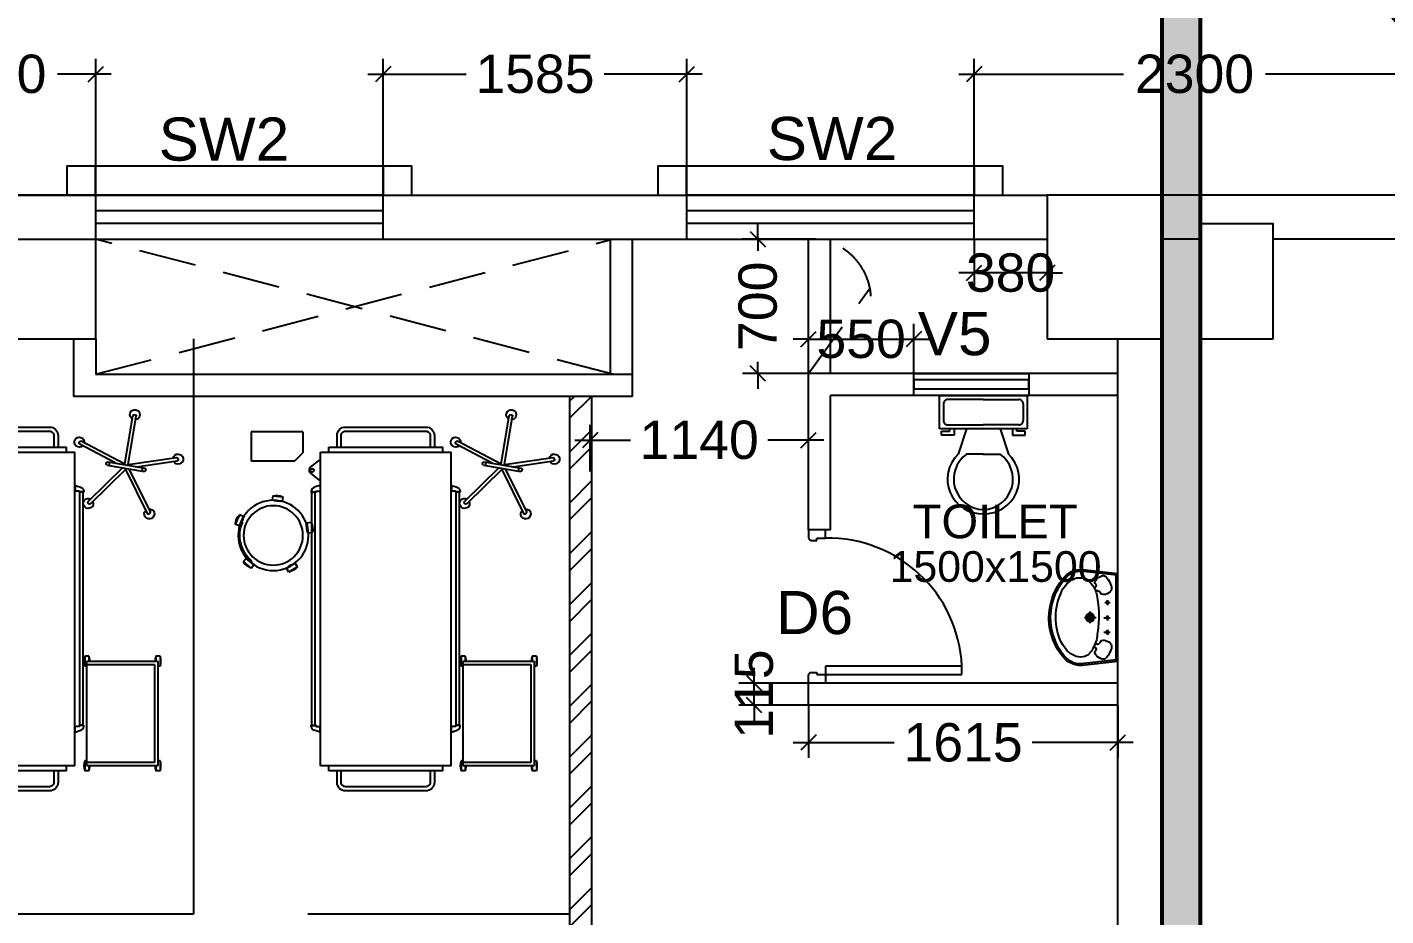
# Model space of a CAD drawing. Extents: x 7897917 to 8423973, y -6487334 to -6173396.
# Drawn here: x 7987803 to 7994892, y -6340774 to -6336140 of the extents above; entities that cross this region are included whole.
import ezdxf
from ezdxf.enums import TextEntityAlignment as Align

# ---------------------------------------------------------------- set-up
doc = ezdxf.new("R2010")
doc.units = 0
doc.header["$LTSCALE"] = 600
doc.header["$MEASUREMENT"] = 0
doc.header["$PDMODE"] = 35
doc.linetypes.add('DASHED', pattern=[0.75, 0.5, -0.25])
doc.linetypes.add('HIDDEN', pattern=[0.375, 0.25, -0.125])
doc.layers.get('0').update_dxf_attribs({"linetype": 'CONTINUOUS'})
doc.layers.get('Defpoints').update_dxf_attribs({"linetype": 'CONTINUOUS'})
for name, color, linetype in [('Beds', 33, 'CONTINUOUS'), ('chajja', 7, 'CONTINUOUS'), ('DIM', 8, 'CONTINUOUS'), ('DIM-TEXT', 8, 'CONTINUOUS'), ('DOOR', 32, 'CONTINUOUS'), ('Ele Proje.', 7, 'CONTINUOUS'), ('Exp.Joint', 104, 'CONTINUOUS'), ('Fixed Glass', 171, 'CONTINUOUS'), ('furniture', 33, 'CONTINUOUS'), ('joinery', 7, 'CONTINUOUS'), ('LA-column', 3, 'CONTINUOUS'), ('LOADING', 140, 'CONTINUOUS'), ('PARTI', 21, 'CONTINUOUS'), ('Parti Hat', 35, 'CONTINUOUS'), ('Room Dim', 1, 'CONTINUOUS'), ('TEXT', 6, 'CONTINUOUS'), ('Toi-Euip', 8, 'CONTINUOUS'), ('toi-fix', 46, 'CONTINUOUS'), ('Walls', 7, 'CONTINUOUS'), ('WIN', 151, 'CONTINUOUS'), ('Working Dim', 5, 'CONTINUOUS')]:
    doc.layers.add(name, color=color, linetype=linetype)
doc.styles.add('ari', font='arial.ttf')
doc.styles.add('ARIAL', font='arial.ttf')
doc.styles.add('RT', font='romant.shx')
doc.styles.get("Standard").update_dxf_attribs({"font": 'romans.shx'})
doc.linetypes.add('ZIGZAG', pattern='A,0.0001,-0.2,[131,ltypeshp.shx,S=0.2,R=0,X=-0.2,Y=0],-0.4,[131,ltypeshp.shx,S=0.2,R=180,X=0.2,Y=0],-0.2', length=0.8001)
doc.dimstyles.new('int. dim', dxfattribs={"dimtxt": 450, "dimasz": 80, "dimexe": 80, "dimexo": 0, "dimgap": 70, "dimtad": 0, "dimdec": 0, "dimzin": 12, "dimdsep": 46, "dimtxsty": 'ari', "dimblk": 'OBLIQUE', "dimcen": 2, "dimdle": 80, "dimclrd": 256, "dimclre": 256, "dimclrt": 6, "dimadec": 0, "dimazin": 0, "dimtfac": 1, "dimtdec": 0, "dimtix": 1, "dimtmove": 2, "dimatfit": 3, "dimfxl": 1, "dimtolj": 1, "dimtzin": 0, "dimlwd": -1, "dimlwe": -1, "dimarcsym": 0})
doc.dimstyles.new('STANDARD$0', dxfattribs={"dimscale": 0, "dimtxt": 150, "dimasz": 125, "dimexe": 0.75, "dimexo": 1, "dimgap": 25, "dimtad": 1, "dimdec": 0, "dimdsep": 46, "dimtxsty": 'Standard', "dimblk1": 'DOT', "dimblk2": 'DOT', "dimsah": 1, "dimcen": 2.5, "dimclrd": 1, "dimclre": 1, "dimclrt": 3, "dimadec": 0, "dimazin": 0, "dimtfac": 1, "dimtdec": 0, "dimtmove": 0, "dimatfit": 3, "dimldrblk": 'DOT', "dimfxl": 1, "dimtolj": 1, "dimtzin": 0, "dimarcsym": 0})
doc.dimstyles.new('TEXT', dxfattribs={"dimscale": 0, "dimtxt": 600, "dimasz": 300, "dimexe": 300, "dimexo": 30, "dimgap": 50, "dimtad": 0, "dimdec": 0, "dimzin": 0, "dimdsep": 46, "dimtxsty": 'RT', "dimblk": 'OBLIQUE', "dimcen": 0.09, "dimdle": 300, "dimclrd": 256, "dimclre": 256, "dimclrt": 170, "dimadec": 0, "dimazin": 0, "dimtfac": 1, "dimtdec": 0, "dimtofl": 0, "dimtmove": 2, "dimatfit": 3, "dimfxl": 1, "dimfrac": 2, "dimtolj": 1, "dimtzin": 0, "dimlwd": -1, "dimlwe": -1, "dimarcsym": 0})

# ---------------------------------------------------------------- blocks, each defined once
blk = doc.blocks.new('1000')
at = {"layer": 'DOOR'}
for p, q in [((0, -100), (0, 0)), ((0, 0), (49.7, 0)), ((49.7, 0), (49.7, -2.2)), ((63.2, -49.5), (49.7, -49.5)), ((49.7, -49.5), (49.7, -100)), ((63.2, -13.5), (61, -13.5)), ((63.2, -13.5), (63.2, -49.5)), ((836.8, -13.5), (836.8, -49.5)), ((836.8, -13.5), (839, -13.5)), ((836.8, -49.5), (850.3, -49.5)), ((850.3, 0), (850.3, -2.2)), ((900, 0), (850.3, 0)), ((850.3, -49.5), (850.3, -100)), ((900, -100), (900, 0)), ((49.7, -100), (0, -100)), ((49.7, -100), (49.7, -900.6)), ((100.2, -100), (49.7, -100)), ((100.2, -900.6), (100.2, -100)), ((850.3, -100), (900, -100)), ((49.7, -900.6), (100.2, -900.6))]:
    blk.add_line(p, q, dxfattribs=at)
for centre, major_axis, start_param, end_param in [((49.7, -13.5), (-7.95, 7.95), 3.926991, 5.497787), ((850.3, -13.5), (7.95, 7.95), 0.785398, 2.356194)]:
    blk.add_ellipse(centre, major_axis=major_axis, ratio=1, start_param=start_param, end_param=end_param, dxfattribs=at)
at = {"layer": 'DOOR', "color": 145}
blk.add_ellipse((64.3, -115.3), major_axis=(-519.7, 589.8), ratio=1, start_param=2.464943, end_param=4.009476, dxfattribs=at)
blk = doc.blocks.new('A$C70ED7303')
at = {"layer": 'toi-fix', "color": 8}
for p, q in [((0, 0), (229, 0)), ((229, 0), (229, -174.4)), ((-229, 0), (0, 0)), ((-229, -174.4), (-229, 0)), ((-207.2, -43.6), (-207.2, -130.8)), ((0, -21.8), (-185.4, -21.8)), ((0, -21.8), (185.4, -21.8)), ((207.2, -43.6), (207.2, -130.8)), ((229, -174.4), (-229, -174.4)), ((-218.1, -207.2), (-218.1, -185.4)), ((-218.1, -185.4), (-174.4, -185.4)), ((-152.6, -207.2), (-218.1, -207.2)), ((-185.4, -152.6), (0, -152.6)), ((-174.4, -185.4), (-174.4, -174.4)), ((-152.6, -174.4), (-152.6, -207.2)), ((-87.2, -174.4), (-130.8, -305.3)), ((185.4, -152.6), (0, -152.6)), ((87.2, -174.4), (130.8, -305.3)), ((152.6, -174.4), (152.6, -207.2)), ((152.6, -207.2), (218.1, -207.2)), ((174.4, -185.4), (174.4, -174.4)), ((218.1, -185.4), (174.4, -185.4)), ((218.1, -207.2), (218.1, -185.4)), ((0, -305.3), (-87.2, -305.3)), ((0, -305.3), (87.2, -305.3))]:
    blk.add_line(p, q, dxfattribs=at)
for centre, major_axis, start_param, end_param in [((-188.1, -40.9), (13.6, -13.6), 2.214297, 4.068888), ((188.1, -40.9), (13.6, -13.6), 0.643501, 2.498091), ((-188.1, -133.6), (-13.6, -13.6), 5.35589, 7.21048), ((188.1, -133.6), (-13.6, -13.6), 0.643501, 2.498091), ((-6.6, -436.2), (-127.6, -127.6), 4.686239, 7.105146), ((4.7, -435.5), (-112.7, -112.7), 4.541602, 7.039318), ((6.6, -436.2), (55.8, -171.6), -0.351019, 2.067888), ((-4.7, -435.5), (-112.7, -112.7), 0.814663, 3.31238)]:
    blk.add_ellipse(centre, major_axis=major_axis, ratio=1, start_param=start_param, end_param=end_param, dxfattribs=at)
blk = doc.blocks.new('_Oblique')
at = {"color": 0, "linetype": 'ByBlock', "lineweight": -2}
blk.add_line((-0.5, -0.5), (0.5, 0.5), dxfattribs=at)
blk = doc.blocks.new('*D246')
at = {"layer": 'Defpoints', "color": 0, "transparency": 16777216}
for p in [(7993724, -6333844.6), (7963864, -6337015.4, 11183.3), (7993724, -6337015.4)]:
    blk.add_point(p, dxfattribs=at)
at = {"layer": 'DIM', "color": 8, "transparency": 16777216}
for p, q in [((7963864, -6337015.4), (7963864, -6333544.6)), ((7993724, -6337015.4), (7993724, -6333544.6)), ((7963564, -6333844.6), (7977094.8, -6333844.6)), ((7994024, -6333844.6), (7980493.2, -6333844.6))]:
    blk.add_line(p, q, dxfattribs=at)
at = {"layer": 'DIM', "color": 8, "transparency": 16777216, "xscale": 300, "yscale": 300, "zscale": 300, "rotation": 180}
blk.add_blockref('_Oblique', (7963864, -6333844.6), dxfattribs=at)
at = {"layer": 'DIM', "color": 8, "transparency": 16777216, "xscale": 300, "yscale": 300, "zscale": 300}
blk.add_blockref('_Oblique', (7993724, -6333844.6), dxfattribs=at)
at = {"layer": 'DIM', "color": 7, "transparency": 16777216, "insert": (7978794, -6333844.6), "char_height": 750, "attachment_point": 5, "style": 'ari'}
blk.add_mtext('\\A1;29.86m', dxfattribs=at)
blk = doc.blocks.new('*D247')
at = {"layer": 'Defpoints', "color": 0, "transparency": 16777216}
for p in [(8038813.9, -6332733.4), (7918773.9, -6337015.4, 5.1), (8038813.9, -6337015.4, -42.2)]:
    blk.add_point(p, dxfattribs=at)
at = {"layer": 'DIM', "color": 8, "transparency": 16777216}
for p, q in [((7918773.9, -6337015.4), (7918773.9, -6332433.4)), ((8038813.9, -6337015.4), (8038813.9, -6332433.4)), ((7918473.9, -6332733.4), (7976845, -6332733.4)), ((8039113.9, -6332733.4), (7980742.8, -6332733.4))]:
    blk.add_line(p, q, dxfattribs=at)
at = {"layer": 'DIM', "color": 8, "transparency": 16777216, "xscale": 300, "yscale": 300, "zscale": 300, "rotation": 180}
blk.add_blockref('_Oblique', (7918773.9, -6332733.4), dxfattribs=at)
at = {"layer": 'DIM', "color": 8, "transparency": 16777216, "xscale": 300, "yscale": 300, "zscale": 300}
blk.add_blockref('_Oblique', (8038813.9, -6332733.4), dxfattribs=at)
at = {"layer": 'DIM', "color": 7, "transparency": 16777216, "insert": (7978793.9, -6332733.4), "char_height": 750, "attachment_point": 5, "style": 'ari'}
blk.add_mtext('\\A1;120.04m', dxfattribs=at)
blk = doc.blocks.new('*D266')
at = {"layer": 'Defpoints', "color": 0, "transparency": 16777216}
for p in [(7997754, -6335903), (7993924, -6337015.4), (7997754, -6337015.4, -7.6)]:
    blk.add_point(p, dxfattribs=at)
at = {"layer": 'DIM', "color": 8, "transparency": 16777216}
for p, q in [((7993924, -6337015.4), (7993924, -6335603)), ((7997754, -6337015.4), (7997754, -6335603)), ((7993624, -6335903), (7994904.6, -6335903)), ((7998054, -6335903), (7996773.5, -6335903))]:
    blk.add_line(p, q, dxfattribs=at)
at = {"layer": 'DIM', "color": 8, "transparency": 16777216, "xscale": 300, "yscale": 300, "zscale": 300, "rotation": 180}
blk.add_blockref('_Oblique', (7993924, -6335903), dxfattribs=at)
at = {"layer": 'DIM', "color": 8, "transparency": 16777216, "xscale": 300, "yscale": 300, "zscale": 300}
blk.add_blockref('_Oblique', (7997754, -6335903), dxfattribs=at)
at = {"layer": 'DIM', "color": 7, "transparency": 16777216, "insert": (7995839, -6335903), "char_height": 500, "attachment_point": 5, "style": 'ari'}
blk.add_mtext('\\A1;3.83m', dxfattribs=at)
blk = doc.blocks.new('*D342')
at = {"layer": 'Defpoints', "color": 0, "transparency": 16777216}
for p in [(7992743.8, -6336384.5), (7992743.8, -6337015.5, 11239.7), (7995043.4, -6337015.4, 42.5)]:
    blk.add_point(p, dxfattribs=at)
at = {"layer": 'Working Dim', "transparency": 16777216}
for p, q in [((7992743.8, -6337015.5), (7992743.8, -6336304.5)), ((7995043.4, -6337015.4), (7995043.4, -6336304.5)), ((7992663.8, -6336384.5), (7993523.6, -6336384.5)), ((7995123.4, -6336384.5), (7994263.6, -6336384.5))]:
    blk.add_line(p, q, dxfattribs=at)
at = {"layer": 'Working Dim', "transparency": 16777216, "xscale": 80, "yscale": 80, "zscale": 80, "rotation": 180}
blk.add_blockref('_Oblique', (7992743.8, -6336384.5), dxfattribs=at)
at = {"layer": 'Working Dim', "transparency": 16777216, "xscale": 80, "yscale": 80, "zscale": 80}
blk.add_blockref('_Oblique', (7995043.4, -6336384.5), dxfattribs=at)
at = {"layer": 'Working Dim', "color": 6, "transparency": 16777216, "insert": (7993893.6, -6336384.5), "char_height": 200, "attachment_point": 5, "style": 'ari'}
blk.add_mtext('\\A1;2300', dxfattribs=at)
blk = doc.blocks.new('*D343')
at = {"layer": 'Defpoints', "color": 0, "transparency": 16777216}
for p in [(7991244.8, -6336384.5), (7989660, -6337015.4, 11220.5), (7991244.8, -6337015.2)]:
    blk.add_point(p, dxfattribs=at)
at = {"layer": 'Working Dim', "transparency": 16777216}
for p, q in [((7989660, -6337015.4), (7989660, -6336304.5)), ((7991244.8, -6337015.2), (7991244.8, -6336304.5)), ((7989580, -6336384.5), (7990092.4, -6336384.5)), ((7991324.8, -6336384.5), (7990812.4, -6336384.5))]:
    blk.add_line(p, q, dxfattribs=at)
at = {"layer": 'Working Dim', "transparency": 16777216, "xscale": 80, "yscale": 80, "zscale": 80, "rotation": 180}
blk.add_blockref('_Oblique', (7989660, -6336384.5), dxfattribs=at)
at = {"layer": 'Working Dim', "transparency": 16777216, "xscale": 80, "yscale": 80, "zscale": 80}
blk.add_blockref('_Oblique', (7991244.8, -6336384.5), dxfattribs=at)
at = {"layer": 'Working Dim', "color": 6, "transparency": 16777216, "insert": (7990452.4, -6336384.5), "char_height": 200, "attachment_point": 5, "style": 'ari'}
blk.add_mtext('\\A1;1585', dxfattribs=at)
blk = doc.blocks.new('*D344')
at = {"layer": 'Defpoints', "color": 0, "transparency": 16777216}
for p in [(7987179.9, -6336384.5), (7987179.9, -6337015.5, 22417.8), (7988160, -6337015.2, 11220.5)]:
    blk.add_point(p, dxfattribs=at)
at = {"layer": 'Working Dim', "transparency": 16777216}
for p, q in [((7987179.9, -6337015.5), (7987179.9, -6336304.5)), ((7988160, -6337015.2), (7988160, -6336304.5)), ((7987099.9, -6336384.5), (7987379.4, -6336384.5)), ((7988240, -6336384.5), (7987960.6, -6336384.5))]:
    blk.add_line(p, q, dxfattribs=at)
at = {"layer": 'Working Dim', "transparency": 16777216, "xscale": 80, "yscale": 80, "zscale": 80, "rotation": 180}
blk.add_blockref('_Oblique', (7987179.9, -6336384.5), dxfattribs=at)
at = {"layer": 'Working Dim', "transparency": 16777216, "xscale": 80, "yscale": 80, "zscale": 80}
blk.add_blockref('_Oblique', (7988160, -6336384.5), dxfattribs=at)
at = {"layer": 'Working Dim', "color": 6, "transparency": 16777216, "insert": (7987670, -6336384.5), "char_height": 200, "attachment_point": 5, "style": 'ari'}
blk.add_mtext('\\A1;980', dxfattribs=at)
blk = doc.blocks.new('*D375')
at = {"layer": 'Defpoints', "color": 0, "transparency": 16777216}
for p in [(7992743.8, -6337245.5, 11239.7), (7993124, -6337245.4, 11225.5), (7992743.8, -6337421)]:
    blk.add_point(p, dxfattribs=at)
at = {"layer": 'Working Dim', "transparency": 16777216}
for p, q in [((7992743.8, -6337245.5), (7992743.8, -6337501)), ((7993124, -6337245.4), (7993124, -6337501)), ((7992743.8, -6337421), (7992663.8, -6337421)), ((7993124, -6337421), (7992743.8, -6337421)), ((7993124, -6337421), (7993204, -6337421))]:
    blk.add_line(p, q, dxfattribs=at)
at = {"layer": 'Working Dim', "transparency": 16777216, "xscale": 80, "yscale": 80, "zscale": 80}
blk.add_blockref('_Oblique', (7992743.8, -6337421), dxfattribs=at)
at = {"layer": 'Working Dim', "transparency": 16777216, "xscale": 80, "yscale": 80, "zscale": 80, "rotation": 180}
blk.add_blockref('_Oblique', (7993124, -6337421), dxfattribs=at)
at = {"layer": 'Working Dim', "color": 6, "transparency": 16777216, "insert": (7992933.9, -6337421), "char_height": 200, "attachment_point": 5, "style": 'ari'}
blk.add_mtext('\\A1;380', dxfattribs=at)
blk = doc.blocks.new('*D642')
at = {"layer": 'Defpoints', "color": 0, "transparency": 16777216}
for p in [(7990739.4, -6338293), (7990739.4, -6338457.2, 22.6), (7991879, -6338458.8, 706)]:
    blk.add_point(p, dxfattribs=at)
at = {"layer": 'Working Dim', "transparency": 16777216}
for p, q in [((7990739.4, -6338457.2), (7990739.4, -6338213)), ((7991879, -6338458.8), (7991879, -6338213)), ((7990659.4, -6338293), (7990950.3, -6338293)), ((7991959, -6338293), (7991668.1, -6338293))]:
    blk.add_line(p, q, dxfattribs=at)
at = {"layer": 'Working Dim', "transparency": 16777216, "xscale": 80, "yscale": 80, "zscale": 80, "rotation": 180}
blk.add_blockref('_Oblique', (7990739.4, -6338293), dxfattribs=at)
at = {"layer": 'Working Dim', "transparency": 16777216, "xscale": 80, "yscale": 80, "zscale": 80}
blk.add_blockref('_Oblique', (7991879, -6338293), dxfattribs=at)
at = {"layer": 'Working Dim', "color": 6, "transparency": 16777216, "insert": (7991309.2, -6338293), "char_height": 200, "attachment_point": 5, "style": 'ari'}
blk.add_mtext('\\A1;1140', dxfattribs=at)
blk = doc.blocks.new('*D1229')
at = {"layer": 'Defpoints', "color": 0, "transparency": 16777216}
for p in [(7991879, -6339675.5), (7993493.7, -6339675.5), (7991879, -6339870.7)]:
    blk.add_point(p, dxfattribs=at)
at = {"layer": 'Working Dim', "transparency": 16777216}
for p, q in [((7991879, -6339675.5), (7991879, -6339950.7)), ((7993493.7, -6339675.5), (7993493.7, -6339950.7)), ((7991799, -6339870.7), (7992326.4, -6339870.7)), ((7993573.7, -6339870.7), (7993046.3, -6339870.7))]:
    blk.add_line(p, q, dxfattribs=at)
at = {"layer": 'Working Dim', "transparency": 16777216, "xscale": 80, "yscale": 80, "zscale": 80, "rotation": 180}
blk.add_blockref('_Oblique', (7991879, -6339870.7), dxfattribs=at)
at = {"layer": 'Working Dim', "transparency": 16777216, "xscale": 80, "yscale": 80, "zscale": 80}
blk.add_blockref('_Oblique', (7993493.7, -6339870.7), dxfattribs=at)
at = {"layer": 'Working Dim', "color": 6, "transparency": 16777216, "insert": (7992686.3, -6339870.7), "char_height": 200, "attachment_point": 5, "style": 'ari'}
blk.add_mtext('\\A1;1615', dxfattribs=at)
blk = doc.blocks.new('*D1230')
at = {"layer": 'Defpoints', "color": 0, "transparency": 16777216}
for p in [(7991595.1, -6339560.5), (7991879, -6339560.5), (7991879, -6339675.5)]:
    blk.add_point(p, dxfattribs=at)
at = {"layer": 'Working Dim', "transparency": 16777216}
for p, q in [((7991595.1, -6339560.5), (7991595.1, -6339480.5)), ((7991879, -6339560.5), (7991515.1, -6339560.5)), ((7991595.1, -6339675.5), (7991595.1, -6339560.5)), ((7991879, -6339675.5), (7991515.1, -6339675.5)), ((7991595.1, -6339675.5), (7991595.1, -6339755.5))]:
    blk.add_line(p, q, dxfattribs=at)
at = {"layer": 'Working Dim', "transparency": 16777216, "xscale": 80, "yscale": 80, "zscale": 80}
for p, rotation in [((7991595.1, -6339560.5), 270), ((7991595.1, -6339675.5), 90)]:
    blk.add_blockref('_Oblique', p, dxfattribs=dict(at, rotation=rotation))
at = {"layer": 'Working Dim', "color": 6, "transparency": 16777216, "insert": (7991595.1, -6339618), "char_height": 200, "attachment_point": 5, "rotation": 90, "style": 'ari'}
blk.add_mtext('\\A1;115', dxfattribs=at)
blk = doc.blocks.new('*D1231')
at = {"layer": 'Defpoints', "color": 0, "transparency": 16777216}
for p in [(7991615.3, -6337245.4), (7991879, -6337245.4), (7991879, -6337945.4)]:
    blk.add_point(p, dxfattribs=at)
at = {"layer": 'Working Dim', "transparency": 16777216}
for p, q in [((7991615.3, -6337245.4), (7991615.3, -6337165.4)), ((7991879, -6337245.4), (7991535.3, -6337245.4)), ((7991615.3, -6337245.4), (7991615.3, -6337305.6)), ((7991615.3, -6337945.4), (7991615.3, -6337885.2)), ((7991879, -6337945.4), (7991535.3, -6337945.4)), ((7991615.3, -6337945.4), (7991615.3, -6338025.4))]:
    blk.add_line(p, q, dxfattribs=at)
at = {"layer": 'Working Dim', "transparency": 16777216, "xscale": 80, "yscale": 80, "zscale": 80}
for p, rotation in [((7991615.3, -6337245.4), 270), ((7991615.3, -6337945.4), 90)]:
    blk.add_blockref('_Oblique', p, dxfattribs=dict(at, rotation=rotation))
at = {"layer": 'Working Dim', "color": 6, "transparency": 16777216, "insert": (7991615.3, -6337595.4), "char_height": 200, "attachment_point": 5, "rotation": 90, "style": 'ari'}
blk.add_mtext('\\A1;700', dxfattribs=at)
blk = doc.blocks.new('*D1232')
at = {"layer": 'Defpoints', "color": 0, "transparency": 16777216}
for p in [(7992429, -6337766.6), (7991879, -6337945.4), (7992429, -6337945.4)]:
    blk.add_point(p, dxfattribs=at)
at = {"layer": 'Working Dim', "transparency": 16777216}
for p, q in [((7991879, -6337945.4), (7991879, -6337686.6)), ((7992429, -6337945.4), (7992429, -6337686.6)), ((7991879, -6337766.6), (7991799, -6337766.6)), ((7991879, -6337766.6), (7992429, -6337766.6)), ((7992429, -6337766.6), (7992509, -6337766.6))]:
    blk.add_line(p, q, dxfattribs=at)
at = {"layer": 'Working Dim', "transparency": 16777216, "xscale": 80, "yscale": 80, "zscale": 80}
blk.add_blockref('_Oblique', (7991879, -6337766.6), dxfattribs=at)
at = {"layer": 'Working Dim', "transparency": 16777216, "xscale": 80, "yscale": 80, "zscale": 80, "rotation": 180}
blk.add_blockref('_Oblique', (7992429, -6337766.6), dxfattribs=at)
at = {"layer": 'Working Dim', "color": 6, "transparency": 16777216, "insert": (7992154, -6337766.6), "char_height": 200, "attachment_point": 5, "style": 'ari'}
blk.add_mtext('\\A1;550', dxfattribs=at)
blk = doc.blocks.new('*D1457')
at = {"layer": 'Defpoints', "color": 0, "linetype": 'Continuous', "transparency": 16777216}
for p in [(7993723.4, -6335351.1), (7963863.5, -6337015.5, -8.9), (7993723.4, -6337015.4, -8.9)]:
    blk.add_point(p, dxfattribs=at)
at = {"layer": 'DIM-TEXT', "transparency": 16777216}
for p, q in [((7963863.5, -6337015.5), (7963863.5, -6335051.1)), ((7993723.4, -6337015.4), (7993723.4, -6335051.1)), ((7963563.5, -6335351.1), (7966103.2, -6335351.1)), ((7994023.4, -6335351.1), (7991483.7, -6335351.1))]:
    blk.add_line(p, q, dxfattribs=at)
at = {"layer": 'DIM-TEXT', "linetype": 'Continuous', "transparency": 16777216, "xscale": 300, "yscale": 300, "zscale": 300, "rotation": 180}
blk.add_blockref('_Oblique', (7963863.5, -6335351.1), dxfattribs=at)
at = {"layer": 'DIM-TEXT', "linetype": 'Continuous', "transparency": 16777216, "xscale": 300, "yscale": 300, "zscale": 300}
blk.add_blockref('_Oblique', (7993723.4, -6335351.1), dxfattribs=at)
at = {"layer": 'DIM-TEXT', "color": 170, "linetype": 'Continuous', "transparency": 16777216, "insert": (7978793.5, -6335351.1), "char_height": 750, "attachment_point": 5, "style": 'ari'}
blk.add_mtext('\\A1;{\\H1.067x;POST O.P. - E.N.T. & OPTHAL. WARD ( 20 Beds )}', dxfattribs=at)
blk = doc.blocks.new('HF12177-P')
for p, q in [((-0.0196, -0.007), (-0.1885, 0.2255)), ((0, 0), (-0.1724, 0.2372)), ((0, 0), (0.1724, 0.2372)), ((0.0196, -0.007), (0.1885, 0.2255)), ((-0.0631, -0.027), (-0.2951, -0.1024)), ((-0.01, -0.0308), (-0.2889, -0.1214)), ((-0.12, -0.015), (-0.12, -0.019)), ((-0.112, -0.007), (0.112, -0.007)), ((-0.112, -0.027), (0.112, -0.027)), ((-0.1, -0.007), (-0.1, -0.027)), ((-0.01, -0.0308), (-0.01, -0.324)), ((0.01, -0.0308), (0.01, -0.324)), ((0.01, -0.0308), (0.2889, -0.1214)), ((0.0631, -0.027), (0.2951, -0.1024)), ((0.1, -0.007), (0.1, -0.027)), ((0.12, -0.015), (0.12, -0.019))]:
    blk.add_line(p, q)
for centre, radius, start, end in [((-0.1852, 0.2378), 0.03, 325.47122, 286.52878), ((0.1852, 0.2378), 0.03, 253.47122, 214.52878), ((-0.1821, 0.2302), 0.008, 126.37327, 216), ((0, -0.017), 0.315, 125.62673, 126.37327), ((-0.1788, 0.2325), 0.008, 36, 125.62673), ((0.1788, 0.2325), 0.008, 54.37327, 144), ((0, -0.017), 0.315, 53.62673, 54.37327), ((0.1821, 0.2302), 0.008, 324, 53.62673), ((-0.112, -0.015), 0.008, 90, 180), ((-0.112, -0.019), 0.008, 180, 270), ((0.112, -0.015), 0.008, 0, 90), ((0.112, -0.019), 0.008, 270, 0), ((-0.2996, -0.1144), 0.03, 37.47122, 358.52878), ((-0.2926, -0.11), 0.008, 108, 197.62673), ((0, -0.017), 0.315, 197.62673, 198.37327), ((-0.2914, -0.1138), 0.008, 198.37327, 288), ((0.2996, -0.1144), 0.03, 181.47122, 142.52878), ((0.2914, -0.1138), 0.008, 252, 341.62673), ((0.2926, -0.11), 0.008, 342.37327, 72), ((0, -0.017), 0.315, 341.62673, 342.37327), ((0, -0.332), 0.03, 109.47122, 70.52878), ((-0.002, -0.324), 0.008, 180, 269.62673), ((0.002, -0.324), 0.008, 270.37327, 0), ((0, -0.017), 0.315, 269.62673, 270.37327)]:
    blk.add_arc(centre, radius, start, end)
blk = doc.blocks.new('HF10037A-P')
for p, q in [((-0.0301, 0.4129), (-0.0301, 0.3879)), ((0.0299, 0.4129), (-0.0301, 0.4129)), ((0.0299, 0.4129), (0.0299, 0.3879)), ((0.0299, 0.3879), (-0.0301, 0.3879)), ((-0.2161, 0.2789), (-0.2303, 0.2206)), ((-0.2161, 0.2789), (-0.1918, 0.273)), ((-0.1918, 0.273), (-0.206, 0.2147)), ((0.1911, 0.2695), (0.2149, 0.2771)), ((0.1911, 0.2695), (0.2094, 0.2124)), ((0.2149, 0.2771), (0.2332, 0.22)), ((-0.2303, 0.2206), (-0.206, 0.2147)), ((0.1909, 0.2372), (0.2004, 0.2402)), ((0.2094, 0.2124), (0.2332, 0.22)), ((-0.1637, 0.0065), (-0.1487, 0.0264)), ((-0.1637, 0.0065), (-0.1157, -0.0296)), ((-0.1487, 0.0264), (-0.1007, -0.0096)), ((0.0965, -0.0108), (0.1459, 0.0231)), ((0.1106, -0.0314), (0.1601, 0.0025)), ((0.1107, 0.0109), (0.1162, 0.0026)), ((0.1601, 0.0025), (0.1459, 0.0231)), ((-0.1157, -0.0296), (-0.1007, -0.0096)), ((0.1106, -0.0314), (0.0965, -0.0108))]:
    blk.add_line(p, q)
for radius in [0.21, 0.1775]:
    blk.add_circle((0, 0.1775), radius)
for centre, radius, start, end in [((-0.0001, 0.3254), 0.0925, 71.07536, 108.92464), ((-0.0001, 0.4754), 0.0925, 251.07536, 288.92464), ((-0.1382, 0.229), 0.0925, 147.34193, 185.19122), ((-0.2839, 0.2646), 0.0925, 327.34193, 5.19122), ((0.2836, 0.2676), 0.0925, 178.84116, 216.69044), ((0.1407, 0.2219), 0.0925, 358.84116, 36.69044), ((0, 0.1775), 0.2, 303.60368, 17.3657), ((-0.0871, 0.0584), 0.0925, 214.18748, 252.03677), ((-0.1772, -0.0615), 0.0925, 34.18748, 72.03677), ((0.1707, -0.066), 0.0925, 105.51211, 143.3614), ((0.0859, 0.0577), 0.0925, 285.51211, 323.3614)]:
    blk.add_arc(centre, radius, start, end)
blk = doc.blocks.new('ME17678-P')
at = {"layer": 'furniture', "color": 21}
for p, q in [((-0.05, 0.175), (0.26, 0.175)), ((-0.05, 0.175), (-0.05, 0.05)), ((0.26, 0.175), (0.26, 0)), ((0, 0), (-0.05, 0.05)), ((0, 0), (0.26, 0))]:
    blk.add_line(p, q, dxfattribs=at)
blk = doc.blocks.new('A$C6969112B')
at = {"layer": 'furniture', "color": 8}
for p, q in [((521.2, 1792.5), (1116.3, 1792.5)), ((521.2, 1766.3), (521.2, 1792.5)), ((1116.3, 1766.3), (1116.3, 1792.5)), ((428.3, 1689), (477.6, 1728.6)), ((477.6, 1766.3), (1159.9, 1766.3)), ((477.6, 130.9), (477.6, 1766.3)), ((1159.9, 130.9), (1159.9, 1766.3)), ((428.3, 1654.1), (477.6, 1614.5)), ((476, 1595), (476, 1560.9)), ((1161.6, 1595), (1161.6, 1560.9)), ((432.3, 1559.1), (432.3, 1556.9)), ((433.9, 342.6), (433.9, 1556.9)), ((451.4, 342.6), (451.4, 1556.9)), ((453, 1559.1), (453, 1556.9)), ((1184.5, 1559.1), (1184.5, 1556.9)), ((1186.1, 342.6), (1186.1, 1556.9)), ((1203.6, 342.6), (1203.6, 1556.9)), ((1205.2, 1559.1), (1205.2, 1556.9)), ((1234.1, 702.5), (1212.3, 702.5)), ((1212.3, 702.5), (1212.3, 650.2)), ((1223.2, 650.2), (1212.3, 650.2)), ((1223.2, 130.9), (1223.2, 676.4)), ((1223.2, 676.4), (1594.1, 676.4)), ((1223.2, 658.9), (1576.7, 658.9)), ((1234.1, 702.5), (1234.1, 676.4)), ((1576.7, 658.9), (1576.7, 148.4)), ((1605, 702.5), (1583.2, 702.5)), ((1583.2, 702.5), (1583.2, 676.4)), ((1594.1, 676.4), (1594.1, 130.9)), ((1605, 650.2), (1594.1, 650.2)), ((1605, 702.5), (1605, 650.2)), ((432.3, 340.4), (432.3, 342.6)), ((453, 340.4), (453, 342.6)), ((476, 304.5), (476, 338.6)), ((1161.6, 304.5), (1161.6, 338.6)), ((1184.5, 340.4), (1184.5, 342.6)), ((1205.2, 340.4), (1205.2, 342.6)), ((1223.2, 157.1), (1212.3, 157.1)), ((1212.3, 157.1), (1212.3, 104.7)), ((1576.7, 148.4), (1223.2, 148.4)), ((1605, 157.1), (1594.1, 157.1)), ((1605, 157.1), (1605, 104.7)), ((1159.9, 130.9), (477.6, 130.9)), ((521.2, 104.7), (521.2, 130.9)), ((1116.3, 104.7), (521.2, 104.7)), ((1116.3, 104.7), (1116.3, 130.9)), ((1234.1, 104.7), (1212.3, 104.7)), ((1594.1, 130.9), (1223.2, 130.9)), ((1234.1, 130.9), (1234.1, 104.7)), ((1583.2, 130.9), (1583.2, 104.7)), ((1605, 104.7), (1583.2, 104.7))]:
    blk.add_line(p, q, dxfattribs=at)
for points in [[(564.9, 1792.5), (564.9, 1853.6, -0.414214), (608.5, 1897.3), (1029, 1897.3, -0.414214), (1072.7, 1853.6), (1072.7, 1792.5)], [(586.7, 1792.5), (586.7, 1853.6, -0.414214), (608.5, 1875.4), (1029, 1875.4, -0.414214), (1050.8, 1853.6), (1050.8, 1792.5)], [(476, 1592.7), (451.4, 1585, 0.318781), (430, 1563.1), (430, 1559.1), (455.4, 1559.1), (455.4, 1563.1), (476, 1563.1)], [(1161.6, 1592.7), (1186.1, 1585, -0.318781), (1207.6, 1563.1), (1207.6, 1559.1), (1182.1, 1559.1), (1182.1, 1563.1), (1161.6, 1563.1)], [(476, 306.8), (451.4, 314.4, -0.318781), (430, 336.4), (430, 340.4), (455.4, 340.4), (455.4, 336.4), (476, 336.4)], [(1161.6, 306.8), (1186.1, 314.4, 0.318781), (1207.6, 336.4), (1207.6, 340.4), (1182.1, 340.4), (1182.1, 336.4), (1161.6, 336.4)], [(1072.7, 104.7), (1072.7, 43.6, -0.414214), (1029, 0), (608.5, 0, -0.414214), (564.9, 43.6), (564.9, 104.7)], [(1050.8, 104.7), (1050.8, 43.6, -0.414214), (1029, 21.8), (608.5, 21.8, -0.414214), (586.7, 43.6), (586.7, 104.7)]]:
    blk.add_lwpolyline(points, format="xyb", dxfattribs=at)
for points in [[(476, 1595), (477.6, 1595)], [(476, 1560.9), (477.6, 1560.9)], [(1161.6, 1595), (1159.9, 1595)], [(1161.6, 1560.9), (1159.9, 1560.9)], [(432.3, 1556.9), (453, 1556.9)], [(1205.2, 1556.9), (1184.5, 1556.9)], [(432.3, 342.6), (453, 342.6)], [(476, 338.6), (477.6, 338.6)], [(476, 304.5), (477.6, 304.5)], [(1161.6, 338.6), (1159.9, 338.6)], [(1161.6, 304.5), (1159.9, 304.5)], [(1205.2, 342.6), (1184.5, 342.6)]]:
    blk.add_lwpolyline(points, dxfattribs=at)
blk.add_circle((435.1, 1671.6), 9.27, dxfattribs=at)
for centre, radius, start, end in [((440.7, 1671.6), 21.4, 125.42703, 234.57297), ((1288.7, 676.4), 80.7, 161.07536, 198.92464), ((1157.8, 676.4), 80.7, 0, 18.92464), ((1659.6, 676.4), 80.7, 161.07536, 180), ((1528.7, 676.4), 80.7, 341.07536, 18.92464), ((1288.7, 130.9), 80.7, 161.07536, 198.92464), ((1528.7, 130.9), 80.7, 341.07536, 18.92464), ((1157.8, 130.9), 80.7, 341.07536, 0), ((1659.6, 130.9), 80.7, 180, 198.92464)]:
    blk.add_arc(centre, radius, start, end, dxfattribs=at)
at = {"layer": 'LOADING', "color": 8, "yscale": 872.7299101983663, "zscale": 872.7299101979671}
for name, p, xscale, rotation in [('HF12177-P', (1424.7, 1676), -872.7299101979006, 170.2976301882088), ('HF10037A-P', (215.1, 1178), -872.7299102004868, 353.6512974186875)]:
    blk.add_blockref(name, p, dxfattribs=dict(at, xscale=xscale, rotation=rotation))
at = {"layer": 'LOADING', "color": 8, "xscale": -872.7299101983663, "yscale": 872.7299101983663, "zscale": 872.7299101979671}
blk.add_blockref('ME17678-P', (343.2, 1718.8), dxfattribs=at)
blk = doc.blocks.new('A$C1E9F72C1')
at = {"layer": 'Toi-Euip', "color": 8}
for p, q in [((-228.2, 0), (-249, -186.3)), ((-228.2, 0), (228.2, 0)), ((228.2, 0), (249, -186.3)), ((-220.9, -6.6), (-241.8, -193.1)), ((-212.9, -9.7), (208.6, -9.7)), ((-63.8, -54.9), (-90.3, -54.9)), ((-76, -72.5), (-76, -39.7)), ((11.6, -54.9), (-14.9, -54.9)), ((-0.6, -72.5), (-0.6, -39.7)), ((91.5, -54.9), (65.1, -54.9)), ((79.3, -67.3), (79.3, -39.7)), ((220.8, -6.2), (241.8, -193.1)), ((0.9, -174.9), (0.9, -113)), ((-29.6, -144.6), (31.2, -144.6))]:
    blk.add_line(p, q, dxfattribs=at)
for centre, radius in [((-76, -54.9), 6.49), ((-0.6, -54.9), 6.49), ((79.3, -54.9), 6.49), ((0.9, -144.6), 21.7), ((0.9, -144.6), 15.6), ((0.9, -144.6), 11)]:
    blk.add_circle(centre, radius, dxfattribs=at)
for centre, radius, start, end in [((-208.1, 14.7), 24.9, 216.2215, 258.85487), ((207.9, 16.2), 26, 271.42036, 321.25129), ((-196.3, -76.7), 20.9, 116.80905, 207.50919), ((-125, -156.3), 127.2, 109.58641, 129.40175), ((-151.5, -66.7), 34.3, 68.64386, 118.08079), ((-167.5, -75.4), 49.6, 12.80704, 54.9415), ((-150, -73.3), 32.2, 330.07912, 16.03456), ((152.1, -73.3), 32.2, 163.96544, 209.92088), ((169.6, -75.4), 49.6, 125.0585, 167.19296), ((153.6, -66.7), 34.3, 61.91921, 111.35614), ((127.1, -156.3), 127.2, 50.59825, 70.41359), ((198.5, -76.7), 20.9, 332.49081, 63.19095), ((-160.4, -68.2), 57.4, 198.35041, 235.03309), ((-129.4, -204.5), 80.8, 113.61868, 156.30705), ((-181.8, -101.4), 18, 230.4642, 309.53581), ((-164.3, -121.5), 8.67, 53.89261, 133.95969), ((-76.5, -275.6), 168.3, 94.02807, 120.40977), ((-162.9, -122.5), 8.8, 329.67126, 65.48955), ((-131.5, -107.7), 8.62, 142.69611, 276.84736), ((-114.5, -115.3), 27, 106.38602, 151.72849), ((34.9, -905.9), 807.6, 92.47999, 98.77724), ((-3.2, -837.5), 738.4, 84.45177, 89.75687), ((46.1, -400.7), 299, 76.17326, 85.7679), ((102.1, -220), 110.7, 24.97787, 81.97978), ((116.6, -115.3), 27, 28.27151, 73.61398), ((134.9, -107.4), 7.45, 281.31974, 41.70163), ((164.3, -121.7), 7.8, 112.06932, 194.84772), ((166.5, -121.5), 8.67, 46.04031, 126.10739), ((183.9, -101.4), 18, 230.46419, 309.5358), ((162.5, -68.2), 57.4, 304.96691, 341.64959), ((-165.7, -196.5), 84, 173.00409, 196.76082), ((-163.3, -200.1), 78.8, 174.85979, 213.20886), ((-110.1, -193), 95.5, 167.34537, 194.41456), ((136.7, -201.5), 71.5, 327.59194, 23.22206), ((146.7, -197.7), 95.2, 311.91048, 2.7762), ((149.6, -199.6), 100.3, 311.38312, 7.60576), ((-141.4, -199.1), 106.9, 191.44792, 227.66), ((-120.4, -183.5), 124.2, 208.78543, 238.15851), ((-15.6, -66.9), 289.4, 226.88006, 256.31993), ((-82.7, -174.7), 127.1, 199.30539, 242.2025), ((11.5, -60.2), 296.4, 278.97703, 313.61545), ((18.1, -68), 277.7, 292.33265, 313.78267), ((77.5, -165.5), 140.9, 291.68677, 328.13967), ((-54.2, -135.8), 202, 229.31459, 253.01061), ((-13.2, -73.3), 249.6, 238.9436, 269.48126), ((0.4, -45.6), 305.3, 248.15029, 293.80492), ((-3.9, -83.4), 276.6, 253.14844, 282.86095), ((4.7, -23.5), 300.1, 266.15461, 294.58929)]:
    blk.add_arc(centre, radius, start, end, dxfattribs=at)

msp = doc.modelspace()

# ---------------------------------------------------------------- hatches: boundary and pattern name
at = {"layer": 'Exp.Joint', "linetype": 'HIDDEN'}
msp.add_hatch(color=256, dxfattribs=at).paths.add_polyline_path([(7993924.043, -6334493.662), (7993724.043, -6334493.662), (7993724.043, -6455862.509), (7993924.043, -6455862.509)])
at = {"layer": 'Parti Hat'}
h = msp.add_hatch(dxfattribs=at)
h.set_pattern_fill('ANSI32', color=256, scale=500, style=0)
h.paths.add_polyline_path([(7990749.052, -6342882.006), (7990749.052, -6342767.006), (7990634.052, -6342767.006), (7990634.052, -6343112.006), (7990749.052, -6343112.006), (7990749.052, -6342997.006), (7993494.231, -6342997.006), (7993494.231, -6342882.006)])
h.paths.add_polyline_path([(7990749.052, -6338065.286), (7990634.052, -6338065.286), (7990634.052, -6341517.006), (7990749.052, -6341517.006)])

# ---------------------------------------------------------------- linework, layer by layer
at = {"layer": 'Beds', "linetype": 'ZIGZAG', "ltscale": 0.6}
for p, q in [((7988670.302, -6337765.4), (7988670.302, -6340765.351)), ((7988670.302, -6340765.35, 11187.172), (7987303.983, -6340765.35, 11187.172)), ((7990634.052, -6340765.35, 11187.172), (7989267.733, -6340765.35, 11187.172))]:
    msp.add_line(p, q, dxfattribs=at)
at = {"layer": 'chajja', "color": 8}
for p, q in [((7989659.784, -6336865.222), (7988159.784, -6336865.222)), ((7992743.695, -6336865.222), (7991243.695, -6336865.222))]:
    msp.add_line(p, q, dxfattribs=at)
at = {"layer": 'Ele Proje.'}
for points in [[(7988159.784, -6337015.383), (7988159.784, -6336865.383), (7988009.784, -6336865.383), (7988009.784, -6337015.383)], [(7989809.784, -6337015.222), (7989809.784, -6336865.222), (7989659.784, -6336865.222), (7989659.784, -6337015.222)], [(7991243.695, -6337015.383), (7991243.695, -6336865.383), (7991093.695, -6336865.383), (7991093.695, -6337015.383)], [(7992893.695, -6337015.222), (7992893.695, -6336865.222), (7992743.695, -6336865.222), (7992743.695, -6337015.222)]]:
    msp.add_lwpolyline(points, dxfattribs=at)
at = {"layer": 'Exp.Joint', "linetype": 'HIDDEN', "const_width": 20, "elevation": -11180.98}
msp.add_lwpolyline([(7993924.043, -6334493.662), (7993724.043, -6334493.662), (7993724.043, -6455862.509), (7993924.043, -6455862.509)], close=True, dxfattribs=at)
at = {"layer": 'Fixed Glass'}
for p, q in [((7992743.695, -6337015.244), (7991243.695, -6337015.244)), ((7992743.695, -6337098.027), (7991243.695, -6337098.027)), ((7991243.695, -6337162.46), (7992743.695, -6337162.46)), ((7991243.695, -6337245.244), (7992743.695, -6337245.244))]:
    msp.add_line(p, q, dxfattribs=at)
at = {"layer": 'LA-column', "color": 2}
for points, elevation in [([(7987560.048, -6337765.399), (7988160.048, -6337765.399), (7988160.048, -6337015.399), (7987560.048, -6337015.399)], 11187.172), ([(7993124.048, -6337765.399), (7993724.048, -6337765.399), (7993724.048, -6337015.399), (7993124.048, -6337015.399)], 11187.172), ([(7994304.048, -6337765.319), (7994304.048, -6337165.319), (7993924.048, -6337165.319), (7993924.048, -6337765.319)], 5.322)]:
    msp.add_lwpolyline(points, close=True, dxfattribs=dict(at, elevation=elevation))
at = {"layer": 'PARTI', "extrusion": (0.000145144, -2.25159e-17, 1)}
for p, q in [((7990634.052, -6341765.396), (7990634.052, -6338065.286)), ((7990749.052, -6341765.396), (7990749.052, -6338065.286))]:
    msp.add_line(p, q, dxfattribs=at)
at = {"layer": 'Walls'}
for p, q in [((7964463.785, -6337015.383), (7993123.695, -6337015.383)), ((8027923.605, -6337015.883), (7993723.695, -6337015.32)), ((7975972.047, -6337245.383), (7993123.695, -6337245.383)), ((7990846.904, -6337950.362), (7990846.904, -6337245.454)), ((7990961.904, -6338065.286), (7990961.904, -6337245.453)), ((7991878.968, -6337945.383), (7991878.968, -6337245.446)), ((7991993.968, -6337945.383), (7991993.968, -6337245.446)), ((7993923.785, -6337245.323), (7993723.691, -6337245.32)), ((7997753.518, -6337245.386), (7994303.785, -6337245.329)), ((7993493.695, -6337945.383), (7991878.968, -6337945.383)), ((7993493.695, -6338060.383), (7991993.873, -6338060.383)), ((7991993.968, -6338760.536), (7991878.968, -6338760.536)), ((7993493.968, -6339560.536), (7991878.968, -6339560.536)), ((7993493.968, -6339675.536), (7991878.968, -6339675.536))]:
    msp.add_line(p, q, dxfattribs=at)
at = {"layer": 'Walls', "linetype": 'DASHED'}
msp.add_line((7991878.968, -6337945.383), (7992200.254, -6337501.386), dxfattribs=at)
at = {"layer": 'Walls', "extrusion": (0.000145144, -2.25336e-17, 1)}
for p, q in [((7991878.968, -6338760.536), (7991878.968, -6337945.383)), ((7991993.968, -6338760.536), (7991993.968, -6338060.536)), ((7991878.968, -6339675.536), (7991878.968, -6339560.536))]:
    msp.add_line(p, q, dxfattribs=at)
at = {"layer": 'Walls', "linetype": 'Continuous'}
for points in [[(7993493.695, -6342454.077), (7993493.695, -6337765.32)], [(7993493.958, -6344480.251), (7993493.958, -6337765.318)], [(7993723.695, -6337765.32), (7993723.695, -6342454.077)], [(7993723.958, -6337765.318), (7993723.958, -6344480.251), (7993723.958, -6344480.251)], [(7993923.785, -6342454.077), (7993923.785, -6337765.356)], [(7993924.048, -6344480.343), (7993924.048, -6337765.355)]]:
    msp.add_lwpolyline(points, dxfattribs=at)
at = {"layer": 'Walls'}
for points in [[(7988159.957, -6337950.286), (7990961.904, -6337950.286)], [(7990961.904, -6338065.286), (7988045.048, -6338065.286)]]:
    msp.add_lwpolyline(points, dxfattribs=at)
at = {"layer": 'Walls', "linetype": 'DASHED'}
msp.add_arc((7991889.471, -6337561.89), 316.618, 3.3647116, 91.9010154, dxfattribs=at)
at = {"layer": 'WIN', "linetype": 'Continuous'}
for p, q in [((7989659.784, -6337015.244), (7988159.784, -6337015.244)), ((7988159.784, -6337015.244), (7988159.784, -6337245.244)), ((7989659.784, -6337245.244), (7989659.784, -6337015.244)), ((7991243.695, -6337015.244), (7991243.695, -6337245.244)), ((7992743.695, -6337245.244), (7992743.695, -6337015.244)), ((7989659.784, -6337098.027), (7988159.784, -6337098.027)), ((7988159.784, -6337162.46), (7989659.784, -6337162.46)), ((7988159.784, -6337245.244), (7989659.784, -6337245.244))]:
    msp.add_line(p, q, dxfattribs=at)
for points in [[(7992428.977, -6337945.383), (7993028.977, -6337945.383), (7993028.977, -6338060.383), (7992428.977, -6338060.383)], [(7992428.977, -6338026.724), (7993028.977, -6338026.724), (7993028.977, -6337979.042), (7992428.977, -6337979.042)]]:
    msp.add_lwpolyline(points, close=True, dxfattribs=at)
at = {"layer": 'Working Dim', "color": 8, "linetype": 'DASHED'}
for p, q in [((7988159.957, -6337950.286, 11197.489), (7990857.407, -6337245.279, 11198.329)), ((7990857.407, -6337950.286, 11197.489), (7988159.957, -6337245.279, 11198.329))]:
    msp.add_line(p, q, dxfattribs=at)
at = {"layer": 'Working Dim', "color": 7}
for p, q in [((7988045.048, -6337765.399, 11187.172), (7988045.048, -6338065.286, 11187.172)), ((7988160.048, -6337765.399, 11187.172), (7988160.048, -6337950.286, 11187.172))]:
    msp.add_line(p, q, dxfattribs=at)

# ---------------------------------------------------------------- block references
at = {"layer": 'Beds'}
for p in [(7986890.91, -6340122.385, 11187.172), (7988854.659, -6340122.385, 11187.172)]:
    msp.add_blockref('A$C6969112B', p, dxfattribs=at)
at = {"layer": 'DOOR', "linetype": 'Continuous', "xscale": 0.8888888917863601, "yscale": 0.8888888917863601, "zscale": 0.8888888917863601, "rotation": 90.00001308674912}
msp.add_blockref('1000', (7991878.968, -6339560.536), dxfattribs=at)
at = {"layer": 'Toi-Euip', "color": 31, "xscale": -1, "rotation": 270}
msp.add_blockref('A$C1E9F72C1', (7993493.695, -6339218.978), dxfattribs=at)
at = {"layer": 'toi-fix', "linetype": 'Continuous'}
msp.add_blockref('A$C70ED7303', (7992791.694, -6338060.536), dxfattribs=at)

# ---------------------------------------------------------------- texts
at = {"layer": 'joinery', "style": 'ari'}
for s, p in [('SW2', (7988829.403, -6336836.01)), ('SW2', (7992002.331, -6336832.941)), ('V5', (7992642.342, -6337850.715)), ('D6', (7991911.323, -6339304.901))]:
    msp.add_text(s, height=225, dxfattribs=at).set_placement(p, align=Align.CENTER)
at = {"layer": 'Room Dim', "style": 'ARIAL'}
msp.add_text('1500x1500', height=160, dxfattribs=at).set_placement((7992855.54, -6339032.459), align=Align.CENTER)
at = {"layer": 'TEXT', "color": 7, "style": 'ARIAL'}
msp.add_text('TOILET', height=176, dxfattribs=at).set_placement((7992853.494, -6338805.147), align=Align.CENTER)

# ---------------------------------------------------------------- dimensions: what is measured, and where the dimension line sits
at = {"layer": 'DIM'}
for base, p1, p2, override, picture, middle in [((8038813.926, -6332733.427), (7918773.907, -6337015.366, 5.131), (8038813.926, -6337015.366, -42.231), {"dimscale": 1, "dimtxt": 750, "dimasz": 300, "dimexe": 300, "dimexo": 0, "dimgap": 1, "dimtad": 0, "dimdec": 2, "dimlfac": 0.001, "dimzin": 0, "dimpost": 'm', "dimtxsty": 'ari', "dimblk1": 'Oblique', "dimblk2": 'Oblique', "dimcen": 0, "dimdle": 300, "dimclrd": 8, "dimclre": 8, "dimclrt": 7, "dimadec": 2, "dimtdec": 2, "dimtmove": 2, "dimfxl": 0.75, "dimfrac": 1, "dimlwd": 65535, "dimlwe": 65535}, '*D247', (7978793.916, -6332733.427)), ((7993723.958, -6333844.636), (7963864.048, -6337015.399, 11183.252), (7993723.958, -6337015.381), {"dimscale": 1, "dimtxt": 750, "dimasz": 300, "dimexe": 300, "dimexo": 0, "dimgap": 1, "dimtad": 0, "dimdec": 2, "dimlfac": 0.001, "dimzin": 0, "dimpost": 'm', "dimtxsty": 'ari', "dimblk1": 'Oblique', "dimblk2": 'Oblique', "dimcen": 0, "dimdle": 300, "dimclrd": 8, "dimclre": 8, "dimclrt": 7, "dimadec": 2, "dimtdec": 2, "dimtmove": 2, "dimfxl": 0.75, "dimfrac": 1, "dimlwd": 65535, "dimlwe": 65535}, '*D246', (7978794.003, -6333844.636)), ((7997754.05, -6335902.995), (7993924.048, -6337015.382), (7997754.05, -6337015.376, -7.648), {"dimscale": 1, "dimtxt": 500, "dimasz": 300, "dimexe": 300, "dimexo": 0, "dimgap": 1, "dimtad": 0, "dimdec": 2, "dimlfac": 0.001, "dimzin": 0, "dimpost": 'm', "dimtxsty": 'ari', "dimblk1": 'Oblique', "dimblk2": 'Oblique', "dimcen": 0, "dimdle": 300, "dimclrd": 8, "dimclre": 8, "dimclrt": 7, "dimadec": 2, "dimtdec": 2, "dimtmove": 2, "dimfxl": 0.75, "dimfrac": 1, "dimlwd": 65535, "dimlwe": 65535}, '*D266', (7995839.049, -6335902.995))]:
    dim = msp.add_linear_dim(base=base, p1=p1, p2=p2, dimstyle='STANDARD$0', override=override, dxfattribs=at)
    dim.commit()
    dim.dimension.update_dxf_attribs({"geometry": picture, "text_midpoint": middle})
at = {"layer": 'DIM-TEXT', "linetype": 'Continuous'}
dim = msp.add_linear_dim(base=(7993723.432, -6335351.123), p1=(7963863.522, -6337015.514, -8.914), p2=(7993723.432, -6337015.433, -8.914), text='{\\H1.067x;POST O.P. - E.N.T. & OPTHAL. WARD ( 20 Beds )}', dimstyle='TEXT', override={"dimscale": 1, "dimtxt": 750, "dimexo": 0, "dimtxsty": 'ari'}, dxfattribs=at)
dim.commit()
dim.dimension.update_dxf_attribs({"geometry": '*D1457', "text_midpoint": (7978793.477, -6335351.123)})
at = {"layer": 'Working Dim'}
for base, p1, p2, angle, override, picture, middle in [((7987179.867, -6336384.489, 14.83), (7988160.048, -6337015.242, 11235.374), (7987179.867, -6337015.465, 22432.671), 180, {"dimtxt": 200}, '*D344', (7987669.957, -6336384.489, 14.83)), ((7991244.778, -6336384.489, 14.83), (7989660.048, -6337015.387, 11235.374), (7991244.778, -6337015.242, 14.83), 180, {"dimtxt": 200}, '*D343', (7990452.413, -6336384.489, 14.83)), ((7992743.778, -6336384.489, 14.83), (7995043.419, -6337015.386, 57.377), (7992743.778, -6337015.465, 11254.55), 180, {"dimtxt": 200}, '*D342', (7993893.598, -6336384.489, 14.83)), ((7991615.273, -6337245.446), (7991878.968, -6337945.383), (7991878.968, -6337245.446), 90, {"dimtxt": 200, "dimarcsym": 1}, '*D1231', (7991615.273, -6337595.414)), ((7992743.778, -6337421.009, 14.83), (7993123.958, -6337245.387, 11240.314), (7992743.778, -6337245.465, 11254.55), 180, {"dimtxt": 200}, '*D375', (7992933.868, -6337421.009, 14.83)), ((7991595.123, -6339560.536), (7991878.968, -6339675.536), (7991878.968, -6339560.536), 90, {"dimtxt": 200, "dimarcsym": 1}, '*D1230', (7991595.123, -6339618.036))]:
    dim = msp.add_linear_dim(base=base, p1=p1, p2=p2, angle=angle, dimstyle='int. dim', override=override, dxfattribs=at)
    dim.commit()
    dim.dimension.update_dxf_attribs({"geometry": picture, "text_midpoint": middle})
for base, p1, p2, override, picture, middle in [((7992428.977, -6337766.591), (7991878.968, -6337945.366), (7992428.977, -6337945.383), {"dimtxt": 200, "dimarcsym": 1}, '*D1232', (7992153.972, -6337766.591)), ((7990739.387, -6338292.99), (7991878.968, -6338458.848, 705.97), (7990739.387, -6338457.228, 22.615), {"dimtxt": 200}, '*D642', (7991309.177, -6338292.99)), ((7991878.968, -6339870.7), (7993493.695, -6339675.536), (7991878.968, -6339675.536), {"dimtxt": 200, "dimarcsym": 1}, '*D1229', (7992686.331, -6339870.7))]:
    dim = msp.add_linear_dim(base=base, p1=p1, p2=p2, dimstyle='int. dim', override=override, dxfattribs=at)
    dim.commit()
    dim.dimension.update_dxf_attribs({"geometry": picture, "text_midpoint": middle})

doc.saveas('drawing.dxf')
